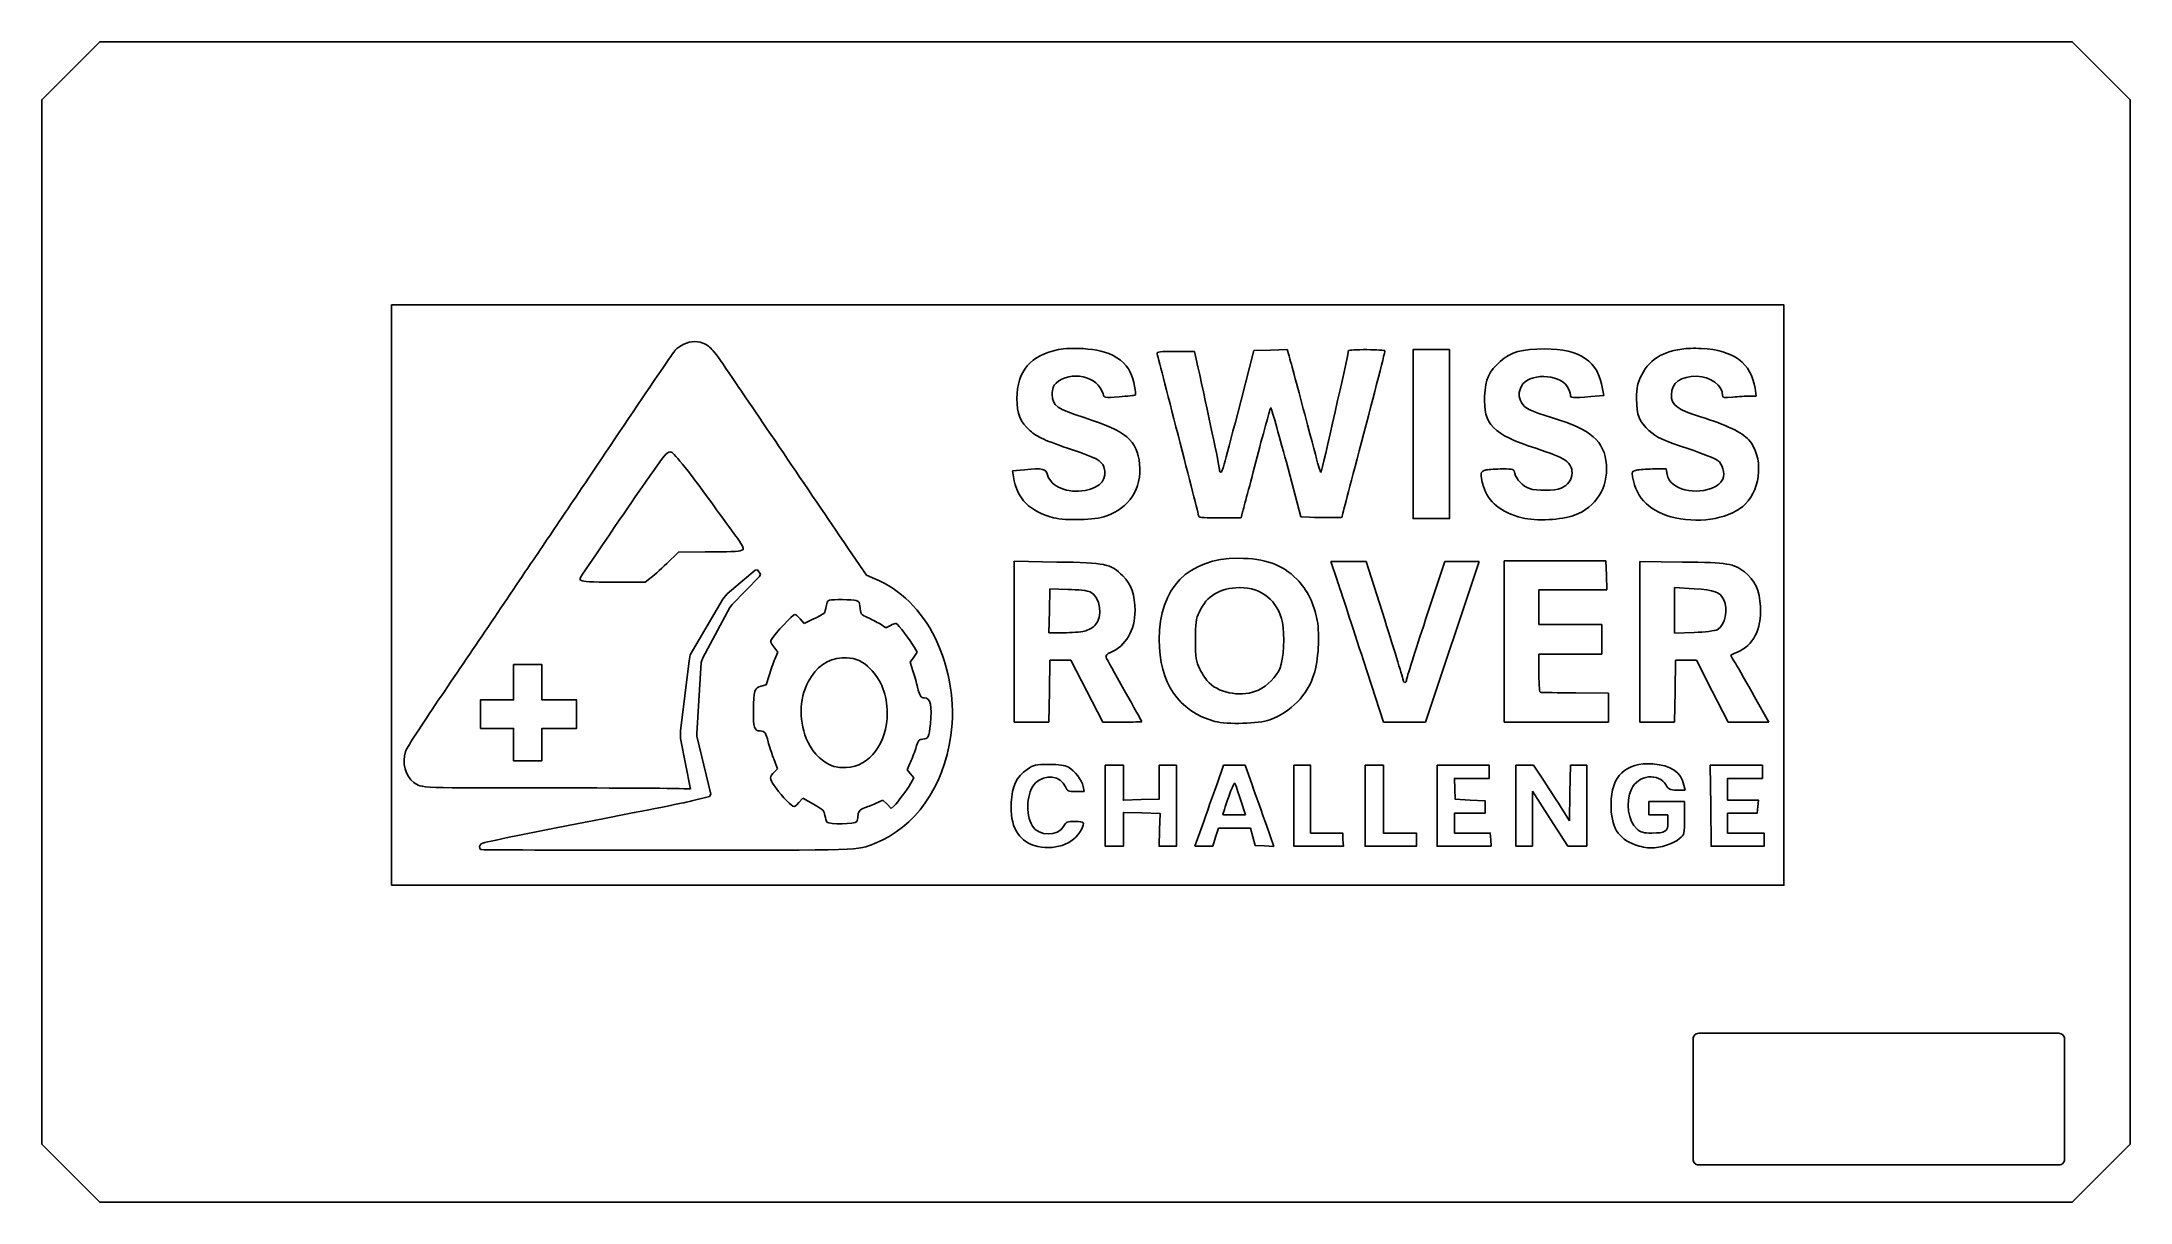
# Model space of a CAD drawing. Header units: millimetres. Extents: x 0 to 1800, y 0 to 1000.
import ezdxf

# ---------------------------------------------------------------- set-up
doc = ezdxf.new("R2010")
doc.units = ezdxf.units.MM
doc.layers.get('0').update_dxf_attribs({"linetype": 'CONTINUOUS'})

msp = doc.modelspace()

# ---------------------------------------------------------------- linework, layer by layer
for p, q in [((993.4, 733.2), (977, 733.2)), ((996.4, 720), (993.4, 733.2)), ((1044.6, 733.9), (1033.6, 691.1)), ((1058.9, 734.3), (1044.6, 733.9)), ((1073.3, 734.8), (1058.9, 734.3)), ((1074.8, 730.1), (1073.3, 734.8)), ((1335.2, 694.2), (1346.2, 695.1)), ((1346.2, 695.1), (1345.2, 701)), ((1471.9, 694.7), (1477.6, 694.7)), ((1477.6, 694.7), (1476.6, 701.4)), ((847, 631.2), (836.6, 630.3)), ((836.6, 630.3), (837.5, 625)), ((1072.7, 637.6), (1085.3, 590.6)), ((1399.9, 631.9), (1390.4, 631.9)), ((1400.8, 627), (1399.9, 631.9)), ((1033.6, 589.9), (1035, 594.9)), ((1015.7, 589.7), (1033.6, 589.9)), ((1085.3, 590.6), (1092.6, 590.3)), ((548.7, 560.3), (538.6, 550.4)), ((571.7, 560.4), (548.7, 560.3)), ((710.7, 540.4), (695.6, 562.6)), ((590.8, 524.3), (614.9, 544.8)), ((614.9, 544.8), (617, 544.9)), ((617, 544.9), (619.5, 541.1)), ((619.5, 541.1), (618.7, 539.1)), ((718.1, 537.3), (710.7, 540.4)), ((874.9, 551.7), (838.1, 552.3)), ((838.1, 552.3), (838.1, 413.7)), ((1141.5, 552.1), (1111.1, 552.1)), ((1111.1, 552.1), (1116.4, 536)), ((1157.5, 501.8), (1141.5, 552.1)), ((1192.7, 413.7), (1238.8, 552.1)), ((1209.2, 552.1), (1192.7, 502.1)), ((1238.8, 552.1), (1209.2, 552.1)), ((1304.3, 552.8), (1260.4, 552.8)), ((1260.4, 552.8), (1260.4, 413.7)), ((1348.1, 552.8), (1304.3, 552.8)), ((1348.6, 540.3), (1348.1, 552.8)), ((1349, 527.8), (1348.6, 540.3)), ((1414.1, 551.7), (1377.4, 552.2)), ((1377.4, 552.2), (1377.4, 413.7)), ((520, 534.4), (493.4, 534.4)), ((524.2, 537.4), (520, 534.4)), ((587.1, 519.6), (590.8, 524.3)), ((618.7, 539.1), (594.9, 515)), ((868.4, 509.6), (868.8, 528.5)), ((868.8, 528.5), (884.4, 528.1)), ((1290.4, 497.8), (1290.4, 527.8)), ((1290.4, 527.8), (1349, 527.8)), ((1407.3, 490.4), (1407.3, 529.6)), ((1407.3, 529.6), (1424.1, 528.6)), ((558.9, 471.6), (587.1, 519.6)), ((592.9, 512.5), (569.7, 469.2)), ((594.9, 515), (592.9, 512.5)), ((868, 490.7), (868.4, 509.6)), ((653.6, 502.7), (657.1, 498.7)), ((657.1, 498.7), (653.6, 502.7)), ((657.1, 498.7), (665.2, 502.6)), ((665.2, 502.6), (657.1, 498.7)), ((722.5, 498.3), (727.6, 495)), ((727.6, 495), (722.5, 498.3)), ((727.6, 495), (731.5, 497)), ((731.5, 497), (727.6, 495)), ((880.5, 490.7), (868, 490.7)), ((1344.6, 497.8), (1290.4, 497.8)), ((1344.6, 472.2), (1344.6, 497.8)), ((1424.1, 491), (1407.3, 490.4)), ((558, 466.4), (558.9, 471.6)), ((569.7, 469.2), (568.2, 465)), ((634.3, 474.1), (631, 478.5)), ((631, 478.5), (634.3, 474.1)), ((631.8, 468.1), (634.3, 474.1)), ((634.3, 474.1), (631.8, 468.1)), ((751.5, 469.6), (748.4, 465.3)), ((748.4, 465.3), (751.5, 469.6)), ((754.5, 473.9), (751.5, 469.6)), ((751.5, 469.6), (754.5, 473.9)), ((752.1, 478.1), (754.5, 473.9)), ((754.5, 473.9), (752.1, 478.1)), ((1290.4, 455.8), (1290.4, 472.2)), ((1290.4, 472.2), (1344.6, 472.2)), ((550.5, 406.2), (558, 466.4)), ((568.2, 465), (564.5, 404)), ((624.2, 445.8), (626.8, 453.9)), ((626.8, 453.9), (624.2, 445.8)), ((748.4, 465.3), (750.8, 457.9)), ((750.8, 457.9), (748.4, 465.3)), ((868.4, 440.4), (868.8, 467.2)), ((868.8, 467.2), (886.9, 467.2)), ((886.9, 467.2), (900.7, 440.4)), ((1139.1, 466.8), (1156.5, 413.7)), ((1407.7, 440.4), (1408.1, 467.2)), ((1408.1, 467.2), (1426.1, 467.2)), ((1426.1, 467.2), (1439.8, 440.4)), ((620, 444.7), (624.2, 445.8)), ((624.2, 445.8), (620, 444.7)), ((868, 413.7), (868.4, 440.4)), ((900.7, 440.4), (914.5, 413.7)), ((1350.3, 438.7), (1322.1, 438.9)), ((1350.3, 413.7), (1350.3, 438.7)), ((1407.3, 413.7), (1407.7, 440.4)), ((1439.8, 440.4), (1453.5, 413.7)), ((1488.5, 413.7), (1476.3, 435.4)), ((550.6, 399.6), (550.5, 406.2)), ((559.1, 356), (550.6, 399.6)), ((564.5, 404), (564.6, 401.5)), ((564.6, 401.5), (576.7, 351.6)), ((838.1, 413.7), (868, 413.7)), ((914.5, 413.7), (931.2, 413.7)), ((1156.5, 413.7), (1192.7, 413.7)), ((1260.4, 413.7), (1350.3, 413.7)), ((1377.4, 413.7), (1407.3, 413.7)), ((1453.5, 413.7), (1488.5, 413.7)), ((634.1, 373.4), (630.9, 382)), ((630.9, 382), (634.1, 373.4)), ((748.3, 378), (745.9, 372.7)), ((745.9, 372.7), (748.3, 378)), ((631.4, 370.8), (634.1, 373.4)), ((634.1, 373.4), (631.4, 370.8)), ((745.9, 372.7), (748.8, 369.2)), ((748.8, 369.2), (745.9, 372.7)), ((748.8, 369.2), (751.6, 365.6)), ((751.6, 365.6), (748.8, 369.2)), ((751.6, 365.6), (749, 361.1)), ((749, 361.1), (751.6, 365.6)), ((977.9, 306.7), (977.9, 376.6)), ((1018.6, 376.6), (1012.7, 359.8)), ((1037.1, 376.6), (1018.6, 376.6)), ((1043.1, 359.8), (1037.1, 376.6)), ((1278.1, 376.6), (1270.4, 376.6)), ((1270.4, 376.6), (1270.4, 306.7)), ((1285.8, 376.6), (1278.1, 376.6)), ((1295, 362.7), (1285.8, 376.6)), ((1317.5, 376.6), (1317.1, 352.7)), ((1331.7, 376.6), (1317.5, 376.6)), ((1331.7, 306.7), (1331.7, 376.6)), ((1388.6, 377.7), (1388.6, 377.7)), ((575.4, 349.5), (560.3, 345.8)), ((560.3, 345.8), (560.3, 345.9)), ((576.7, 351.6), (575.4, 349.5)), ((656, 348.3), (652.6, 344.4)), ((652.6, 344.4), (656, 348.3)), ((665.1, 343), (656, 348.3)), ((656, 348.3), (665.1, 343)), ((724.9, 346.5), (718.7, 343.7)), ((718.7, 343.7), (724.9, 346.5)), ((728.6, 342.9), (724.9, 346.5)), ((724.9, 346.5), (728.6, 342.9)), ((732.2, 339.4), (728.6, 342.9)), ((728.6, 342.9), (732.2, 339.4)), ((891.3, 353.8), (898.4, 353.8)), ((898.4, 353.8), (897.5, 358.3)), ((1033.4, 346.3), (1037.5, 333.8)), ((1284.7, 306.7), (1284.7, 354.2)), ((1284.7, 354.2), (1300, 330.5)), ((1317.1, 352.7), (1316.8, 328.8)), ((1415.9, 345.2), (1385.2, 345.2)), ((1385.2, 345.2), (1385.2, 339.5)), ((1409.3, 355.2), (1416.3, 355.2)), ((1416.3, 355.2), (1415.4, 359.5)), ((1415.9, 331.1), (1415.9, 345.2)), ((734.7, 341.7), (732.2, 339.4)), ((732.2, 339.4), (734.7, 341.7)), ((1000.3, 324.9), (993.8, 306.7)), ((1037.5, 333.8), (1027.7, 333.8)), ((1062, 306.5), (1055.5, 324.8)), ((1300, 330.5), (1315.3, 306.7)), ((1316.8, 328.8), (1310.4, 338.8)), ((1385.2, 339.5), (1385.2, 333.8)), ((1385.2, 333.8), (1393.4, 333.8)), ((1393.4, 333.8), (1401.6, 333.8)), ((1401.6, 333.8), (1401.6, 327.4)), ((993.8, 306.7), (1009.2, 306.7)), ((1009.2, 306.7), (1011.6, 314.5)), ((1011.6, 314.5), (1014.1, 322.4)), ((1014.1, 322.4), (1041.7, 322.4)), ((1041.7, 322.4), (1043.7, 314.9)), ((1043.7, 314.9), (1045.7, 307.4)), ((1045.7, 307.4), (1053.9, 307)), ((1053.9, 307), (1062, 306.5)), ((1270.4, 306.7), (1284.7, 306.7)), ((1315.3, 306.7), (1323.5, 306.7)), ((1323.5, 306.7), (1331.7, 306.7))]:
    msp.add_line(p, q)
for points in [[(0, 50), (50, 0), (1750, 0), (1800, 50), (1800, 950), (1750, 1000), (50, 1000), (0, 950)], [(301.5, 773.2), (1501.5, 773.2), (1501.5, 273.2), (301.5, 273.2)], [(1213.3, 734.7), (1181.9, 734.7), (1181.9, 589.1), (1213.3, 589.1)], [(378.1, 408.3), (378.1, 432.8), (406.6, 432.8), (406.6, 463.3), (431, 463.3), (431, 432.8), (461, 432.8), (461, 408.3), (431, 408.3), (431, 380.4), (406.6, 380.4), (406.6, 408.3)], [(970.4, 376.6), (963, 376.6), (963, 347.3), (947.6, 346.9), (932.3, 346.5), (932.3, 376.6), (916.6, 376.6), (916.6, 306.7), (932.3, 306.7), (932.3, 321.3), (932.3, 335.9), (948.1, 335.5), (963.9, 335), (963.4, 320.9), (963, 306.7), (977.9, 306.7), (977.9, 376.6)], [(1086.4, 376.6), (1079.2, 376.6), (1079.2, 306.7), (1121.8, 306.7), (1121.5, 312.4), (1121.3, 318.1), (1107.4, 318.1), (1093.5, 318.1), (1093.5, 376.6)], [(1148.4, 376.6), (1140.6, 376.6), (1140.6, 306.7), (1184.8, 306.7), (1184.8, 318.1), (1156.3, 318.1), (1156.3, 376.6)], [(1225.1, 376.6), (1202.6, 376.6), (1202.6, 306.7), (1249.1, 306.7), (1248.8, 312.4), (1248.4, 318.1), (1217.6, 318.1), (1217.6, 335.2), (1230.8, 335.2), (1244, 335.2), (1244, 345.9), (1231.2, 346.6), (1218.3, 347.3), (1217.9, 356.3), (1217.5, 365.2), (1247.6, 365.2), (1247.6, 376.6)], [(1460.5, 376.6), (1438, 376.6), (1438.4, 341.6), (1438.8, 306.7), (1484.4, 306.7), (1484.4, 318.1), (1453, 318.1), (1453, 335.2), (1478.4, 335.2), (1478.9, 340.9), (1479.5, 346.6), (1453, 346.6), (1453, 365.2), (1483, 365.2), (1483, 376.6)]]:
    msp.add_lwpolyline(points, close=True)
msp.add_lwpolyline([(1738.5, 32.1, 0.414214), (1743.3, 36.9), (1743.3, 140.8, 0.414214), (1738.5, 145.6), (1428.1, 145.6, 0.414214), (1423.3, 140.8), (1423.3, 36.9, 0.414214), (1428.1, 32.1)], format="xyb", close=True)
for points in [[(553.3, 739.3), (550.7, 738.1), (547.4, 735.8), (546, 734.3)], [(562.8, 741.6), (559.7, 741.6), (556.5, 740.9), (553.3, 739.3)], [(572, 739.3), (568.9, 740.8), (565.9, 741.6), (562.8, 741.6)], [(599.1, 704.7), (579.2, 734.1), (577.2, 736.6), (572, 739.3)], [(546, 734.3), (544.7, 732.8), (526.6, 706.3), (505.8, 675.4)], [(876.4, 734.7), (852.2, 730), (840.5, 716.2), (840.5, 692.6)], [(885.6, 735.7), (882.2, 735.6), (879.1, 735.2), (876.4, 734.7)], [(916, 732.6), (908, 735), (895.7, 736.2), (885.6, 735.7)], [(938.1, 715.4), (934.8, 722.8), (926.3, 729.5), (916, 732.6)], [(977, 733.2), (964.4, 733.2), (960.7, 732.8), (961.2, 731.4)], [(961.2, 731.4), (961.5, 730.5), (969.7, 698.9), (979.3, 661.2)], [(1015, 631.6), (1015, 633.9), (1004.7, 682.9), (996.4, 720)], [(1088.5, 679), (1081.8, 704.5), (1075.6, 727.5), (1074.8, 730.1)], [(1126.3, 733.9), (1126.3, 732.1), (1103.3, 629.8), (1102.7, 629.3)], [(1142, 734.7), (1133.4, 734.7), (1126.3, 734.3), (1126.3, 733.9)], [(1135.5, 647.6), (1145.9, 687.1), (1157.7, 732.7), (1157.7, 733.7)], [(1157.7, 733.7), (1157.7, 734.2), (1150.6, 734.7), (1142, 734.7)], [(1257, 724.5), (1247.3, 716), (1244.3, 709.3), (1243.6, 694.7)], [(1295.4, 735.3), (1275.7, 735.4), (1266.3, 732.7), (1257, 724.5)], [(1345.2, 701), (1341.5, 724.6), (1325.9, 735.3), (1295.4, 735.3)], [(1420.9, 735.8), (1400.3, 735), (1386.1, 727.4), (1379, 713.1)], [(1430.2, 735.7), (1427, 735.9), (1423.9, 735.9), (1420.9, 735.8)], [(1476.6, 701.4), (1473.3, 723.1), (1458.3, 734.3), (1430.2, 735.7)], [(646.3, 635.2), (627.5, 662.9), (606.2, 694.2), (599.1, 704.7)], [(870.9, 696), (870.9, 701.2), (871.7, 703.5), (874.2, 705.8)], [(874.2, 705.8), (886.4, 717.3), (910.8, 711.7), (914.7, 696.5)], [(942.4, 695.6), (943.8, 696.4), (941.2, 708.5), (938.1, 715.4)], [(1275.3, 689.1), (1272.7, 694.2), (1272.7, 698.1), (1275.3, 703.1)], [(1275.3, 703.1), (1281.2, 714.5), (1307.7, 714.3), (1314.7, 702.8)], [(1314.7, 702.8), (1316.2, 700.3), (1317.5, 697.2), (1317.5, 695.8)], [(1379, 713.1), (1375.1, 705.3), (1374.5, 702.8), (1374.5, 692.3)], [(1404.5, 695.8), (1404.5, 706.1), (1412.5, 711.9), (1426.6, 711.8)], [(1426.6, 711.8), (1438, 711.7), (1448.7, 703.8), (1448.7, 695.3)], [(840.5, 692.6), (840.5, 679.3), (843.3, 672.3), (851.8, 664.8)], [(898.4, 676.1), (875, 683.5), (870.9, 686.4), (870.9, 696)], [(914.7, 696.5), (915.5, 693.1), (915.6, 693.1), (928.5, 694.1)], [(928.5, 694.1), (935.7, 694.6), (942, 695.3), (942.4, 695.6)], [(1033.6, 691.1), (1019, 634.6), (1017.5, 629.1), (1016.2, 629.1)], [(1047.5, 642.3), (1053.6, 665.6), (1058.9, 684.7), (1059.3, 684.7)], [(1059.3, 684.7), (1059.6, 684.7), (1065.7, 663.5), (1072.7, 637.6)], [(1243.6, 694.7), (1242.3, 670.2), (1250.7, 661.7), (1287.6, 649.7)], [(1302.2, 675.9), (1283.3, 681.6), (1277.9, 684.2), (1275.3, 689.1)], [(1317.5, 695.8), (1317.5, 692.9), (1318.8, 692.8), (1335.2, 694.2)], [(1374.5, 692.3), (1374.5, 678.5), (1377, 672.2), (1385.2, 665)], [(1429.6, 676.9), (1409.5, 683.1), (1404.5, 686.8), (1404.5, 695.8)], [(1448.7, 695.3), (1448.7, 693.2), (1449.8, 693), (1457.5, 693.8)], [(1457.5, 693.8), (1462.3, 694.3), (1468.8, 694.7), (1471.9, 694.7)], [(505.8, 675.4), (485.1, 644.6), (462, 610.3), (454.5, 599.2)], [(946.2, 636.1), (944.3, 656.5), (934.5, 664.7), (898.4, 676.1)], [(1102.7, 629.3), (1101.9, 628.4), (1102.1, 627.7), (1088.5, 679)], [(1348.5, 635.4), (1346.9, 656), (1335.4, 666), (1302.2, 675.9)], [(1471.3, 656.9), (1465.8, 663.3), (1451.4, 670.1), (1429.6, 676.9)], [(851.8, 664.8), (858.2, 659.2), (864.7, 656.3), (888.4, 648.3)], [(888.4, 648.3), (909, 641.5), (913.2, 639.1), (915.3, 633.7)], [(979.3, 661.2), (988.9, 623.5), (997, 592), (997.2, 591.1)], [(1287.6, 649.7), (1313.5, 641.3), (1318.9, 637.6), (1318.9, 628.4)], [(1385.2, 665), (1392.2, 658.8), (1395.5, 657.3), (1419.6, 649.2)], [(1419.6, 649.2), (1431.3, 645.2), (1442.4, 640.8), (1444.4, 639.3)], [(1468.4, 601.8), (1482.2, 615.6), (1483.7, 642.9), (1471.3, 656.9)], [(526.6, 629.4), (536.5, 643.6), (538.9, 646.5), (541.5, 646.5)], [(541.5, 646.5), (541.8, 646.5), (542.2, 646.4), (542.6, 646.3)], [(542.6, 646.3), (545.1, 645.7), (558.7, 628.4), (581.6, 596.8)], [(695.6, 562.6), (687.3, 574.8), (665.1, 607.5), (646.3, 635.2)], [(866.9, 626.7), (865.6, 632.1), (862.8, 632.7), (847, 631.2)], [(915.3, 633.7), (919.1, 623.8), (912.9, 615.9), (899.2, 613.4)], [(917.2, 591.2), (937.5, 598.4), (948.1, 614.9), (946.2, 636.1)], [(1016.2, 629.1), (1015.5, 629.1), (1015, 630.2), (1015, 631.6)], [(1035, 594.9), (1035.8, 597.6), (1041.4, 618.9), (1047.5, 642.3)], [(1120.6, 590.3), (1120.6, 590.7), (1125.2, 608.5), (1135.5, 647.6)], [(1244.9, 631.1), (1239.7, 630), (1239.3, 627.7), (1242.5, 616.9)], [(1259, 631.9), (1253.7, 631.9), (1247.3, 631.5), (1244.9, 631.1)], [(1269.6, 627.9), (1268.8, 631.9), (1268.5, 631.9), (1259, 631.9)], [(1321, 592), (1339.5, 599), (1350.1, 615.7), (1348.5, 635.4)], [(1375.6, 631), (1370.3, 630.1), (1370.2, 630), (1371.1, 625)], [(1390.4, 631.9), (1385.2, 631.9), (1378.5, 631.5), (1375.6, 631)], [(1444.4, 639.3), (1448.7, 636.1), (1450.9, 628.3), (1448.8, 623)], [(477.4, 557.9), (510.4, 606.3), (517.5, 616.5), (526.6, 629.4)], [(837.5, 625), (840.7, 606.1), (851.5, 595.1), (872, 589.9)], [(899.2, 613.4), (884.3, 610.5), (869.5, 616.7), (866.9, 626.7)], [(1242.5, 616.9), (1246.6, 603.4), (1257.5, 594.5), (1275.8, 589.8)], [(1282.3, 614.9), (1276.5, 617.1), (1270.7, 623.1), (1269.6, 627.9)], [(1309.5, 615.4), (1303.9, 613), (1288, 612.8), (1282.3, 614.9)], [(1318.9, 628.4), (1318.9, 622.7), (1315.4, 617.9), (1309.5, 615.4)], [(1371.1, 625), (1374.5, 606.1), (1386.6, 594.5), (1407.9, 589.8)], [(1442, 616.5), (1425.8, 608.4), (1403.2, 614.2), (1400.8, 627)], [(1448.8, 623), (1448, 620.9), (1445.1, 618.1), (1442, 616.5)], [(454.5, 599.2), (447, 588.1), (433.2, 567.6), (423.7, 553.6)], [(581.6, 596.8), (588.6, 587), (596.7, 575.9), (599.5, 572.1)], [(1407.9, 589.8), (1431.4, 584.7), (1456.2, 589.6), (1468.4, 601.8)], [(872, 589.9), (882.9, 587.1), (907.6, 587.9), (917.2, 591.2)], [(997.2, 591.1), (997.5, 590), (1003.3, 589.5), (1015.7, 589.7)], [(1092.6, 590.3), (1103.9, 589.8), (1120.6, 589.8), (1120.6, 590.3)], [(1275.8, 589.8), (1287.8, 586.8), (1310.1, 587.9), (1321, 592)], [(603.5, 561.8), (600.3, 560.7), (592.7, 560.4), (571.7, 560.4)], [(599.5, 572.1), (604.7, 565.2), (605.7, 562.5), (603.5, 561.8)], [(423.7, 553.6), (398.4, 516.1), (366.6, 469.1), (339.2, 428.7)], [(465.1, 535.7), (463, 537.3), (461.8, 535.1), (477.4, 557.9)], [(538.6, 550.4), (533, 544.9), (526.5, 539.1), (524.2, 537.4)], [(931.7, 539.8), (921.4, 550.2), (917, 551.1), (874.9, 551.7)], [(1031.4, 554.9), (988.1, 555), (963, 529.3), (963.1, 485)], [(1081.7, 536.9), (1068.8, 549.8), (1054.7, 554.8), (1031.4, 554.9)], [(1467.6, 543.1), (1457.7, 550.5), (1454, 551.1), (1414.1, 551.7)], [(1481.3, 513.3), (1480.7, 527), (1476.3, 536.5), (1467.6, 543.1)], [(493.4, 534.4), (472.7, 534.4), (466.5, 534.7), (465.1, 535.7)], [(769.9, 486.3), (758.5, 509.8), (739.7, 528.3), (718.1, 537.3)], [(884.4, 528.1), (892.9, 527.9), (901.6, 526.9), (903.6, 526)], [(903.6, 526), (912.6, 521.7), (915, 504.2), (907.7, 496.9)], [(942.3, 509.8), (942.3, 523.1), (938.9, 532.7), (931.7, 539.8)], [(997.7, 508.7), (1003.9, 522.6), (1015.4, 529.5), (1032.4, 529.6)], [(1032.4, 529.6), (1051.4, 529.7), (1065.4, 518.3), (1069.3, 499.6)], [(1099.3, 501.4), (1096.8, 515.5), (1090.7, 527.9), (1081.7, 536.9)], [(1116.4, 536), (1119.4, 527.2), (1129.6, 496), (1139.1, 466.8)], [(1424.1, 528.6), (1442, 527.6), (1446.2, 526), (1449.8, 519.1)], [(629.4, 485.7), (631.6, 489.5), (647.7, 506.6), (649.1, 506.6)], [(649.1, 506.6), (647.7, 506.6), (631.6, 489.5), (629.4, 485.7)], [(649.1, 506.6), (649.7, 506.6), (651.8, 504.9), (653.6, 502.7)], [(653.6, 502.7), (651.8, 504.9), (649.7, 506.6), (649.1, 506.6)], [(665.2, 502.6), (669.7, 504.7), (673.8, 507), (674.4, 507.7)], [(674.4, 507.7), (673.8, 507), (669.7, 504.7), (665.2, 502.6)], [(674.4, 507.7), (674.9, 508.4), (675.7, 511), (676.1, 513.5)], [(676.1, 513.5), (675.7, 511), (674.9, 508.4), (674.4, 507.7)], [(676.1, 513.5), (676.6, 517), (677.2, 518.2), (678.8, 518.7)], [(678.8, 518.7), (677.2, 518.2), (676.6, 517), (676.1, 513.5)], [(678.8, 518.7), (680.3, 519.2), (685.2, 519.4), (690.2, 519.3)], [(690.2, 519.3), (685.2, 519.4), (680.3, 519.2), (678.8, 518.7)], [(690.2, 519.3), (695.2, 519.2), (700.3, 518.9), (702, 518.4)], [(702, 518.4), (700.3, 518.9), (695.2, 519.2), (690.2, 519.3)], [(702, 518.4), (704.5, 517.6), (704.9, 517), (705.2, 513.8)], [(705.2, 513.8), (704.9, 517), (704.5, 517.6), (702, 518.4)], [(705.2, 513.8), (705.6, 506.7), (706, 506.2), (711.8, 503.8)], [(711.8, 503.8), (706, 506.2), (705.6, 506.7), (705.2, 513.8)], [(921.1, 473.7), (934.1, 479.1), (942.3, 493), (942.3, 509.8)], [(994.3, 484.3), (994.3, 499.1), (994.8, 502.4), (997.7, 508.7)], [(1449.8, 519.1), (1453.9, 511.1), (1450.8, 497), (1444.1, 493.3)], [(1461.4, 474.1), (1475.2, 479.6), (1482.2, 493.5), (1481.3, 513.3)], [(711.8, 503.8), (714.9, 502.5), (719.7, 500), (722.5, 498.3)], [(722.5, 498.3), (719.7, 500), (714.9, 502.5), (711.8, 503.8)], [(731.5, 497), (733.6, 498.1), (735.9, 498.9), (736.5, 498.6)], [(736.5, 498.6), (735.9, 498.9), (733.6, 498.1), (731.5, 497)], [(736.5, 498.6), (737.9, 498.1), (748.7, 483.8), (752.1, 478.1)], [(752.1, 478.1), (748.7, 483.8), (737.9, 498.1), (736.5, 498.6)], [(783.5, 402.1), (787.5, 430), (782.6, 460), (769.9, 486.3)], [(898.6, 492.1), (895.6, 491.4), (887.4, 490.8), (880.5, 490.7)], [(907.7, 496.9), (905.8, 495), (901.7, 492.8), (898.6, 492.1)], [(1069.3, 499.6), (1071.5, 489.3), (1070.3, 467.5), (1067.3, 460.4)], [(1096.5, 454.8), (1100.3, 466.7), (1101.6, 488.4), (1099.3, 501.4)], [(1173.4, 449.7), (1173.4, 450.7), (1166.2, 474.1), (1157.5, 501.8)], [(1192.7, 502.1), (1183.7, 474.6), (1176.2, 451.2), (1176.2, 450)], [(1444.1, 493.3), (1442.3, 492.4), (1433.4, 491.3), (1424.1, 491)], [(626.8, 453.9), (628.2, 458.4), (630.4, 464.7), (631.8, 468.1)], [(631.8, 468.1), (630.4, 464.7), (628.2, 458.4), (626.8, 453.9)], [(631, 478.5), (627.7, 482.8), (627.7, 482.8), (629.4, 485.7)], [(629.4, 485.7), (627.7, 482.8), (627.7, 482.8), (631, 478.5)], [(660.5, 448.4), (667.6, 461.6), (677.1, 468.3), (689.9, 469)], [(689.9, 469), (691.2, 469.1), (692.4, 469.1), (693.6, 469.1)], [(693.6, 469.1), (701.8, 468.8), (707.7, 466.1), (714, 459.7)], [(917.3, 469.6), (916.7, 471.1), (918, 472.4), (921.1, 473.7)], [(933, 441.2), (924.8, 455.7), (917.7, 468.5), (917.3, 469.6)], [(963.1, 485), (963.3, 447.1), (979.5, 423.2), (1011.1, 414.4)], [(998.2, 459.3), (994.7, 466.5), (994.3, 468.6), (994.3, 484.3)], [(1455.8, 471.3), (1455.8, 471.6), (1458.4, 472.9), (1461.4, 474.1)], [(1460, 464), (1457.7, 467.7), (1455.8, 471), (1455.8, 471.3)], [(714, 459.7), (723.7, 449.9), (728.6, 437.2), (728.7, 421.7)], [(750.8, 457.9), (752.1, 453.8), (754, 447.5), (754.8, 443.8)], [(754.8, 443.8), (754, 447.5), (752.1, 453.8), (750.8, 457.9)], [(1006.2, 447.5), (1003.9, 449.6), (1000.3, 454.9), (998.2, 459.3)], [(1067.3, 460.4), (1063.8, 452.4), (1056.5, 445), (1048.6, 441.3)], [(1058.5, 415.7), (1076.4, 422.1), (1090.8, 437), (1096.5, 454.8)], [(1176.2, 450), (1176.2, 448.9), (1175.6, 447.9), (1174.8, 447.9)], [(1292.1, 439.3), (1290.8, 439.3), (1290.4, 443.6), (1290.4, 455.8)], [(1476.3, 435.4), (1469.6, 447.4), (1462.2, 460.2), (1460, 464)], [(613.4, 424.1), (613.4, 440.8), (614.2, 443.4), (620, 444.7)], [(620, 444.7), (614.2, 443.4), (613.4, 440.8), (613.4, 424.1)], [(660.3, 396.6), (652.5, 412.8), (652.5, 433.4), (660.5, 448.4)], [(754.8, 443.8), (756.7, 436), (757.6, 434.7), (760.6, 434.7)], [(760.6, 434.7), (757.6, 434.7), (756.7, 436), (754.8, 443.8)], [(760.6, 434.7), (765.9, 434.7), (767.6, 427.6), (765.9, 412.3)], [(765.9, 412.3), (767.6, 427.6), (765.9, 434.7), (760.6, 434.7)], [(948, 414.2), (948, 414.5), (941.2, 426.6), (933, 441.2)], [(1048.6, 441.3), (1035.5, 435.2), (1016, 438), (1006.2, 447.5)], [(1174.8, 447.9), (1174, 447.9), (1173.4, 448.7), (1173.4, 449.7)], [(1322.1, 438.9), (1306.6, 439.1), (1293.1, 439.2), (1292.1, 439.3)], [(339.2, 428.7), (324.6, 407.2), (314.4, 391.1), (313.4, 388.3)], [(619.3, 406.1), (614, 406.5), (613.3, 408.7), (613.4, 424.1)], [(613.4, 424.1), (613.3, 408.7), (614, 406.5), (619.3, 406.1)], [(728.7, 421.7), (728.7, 395.7), (713.7, 375.5), (693.4, 374.6)], [(931.2, 413.7), (940.4, 413.7), (948, 413.9), (948, 414.2)], [(1011.1, 414.4), (1021.5, 411.5), (1048.9, 412.3), (1058.5, 415.7)], [(626.1, 396.6), (624, 405), (623.4, 405.7), (619.3, 406.1)], [(619.3, 406.1), (623.4, 405.7), (624, 405), (626.1, 396.6)], [(630.9, 382), (629.1, 386.7), (627, 393.3), (626.1, 396.6)], [(626.1, 396.6), (627, 393.3), (629.1, 386.7), (630.9, 382)], [(682.7, 375.6), (673.6, 378.5), (665.3, 386.3), (660.3, 396.6)], [(717.7, 309.1), (753, 323.1), (777.2, 357.3), (783.5, 402.1)], [(759.3, 399), (755.8, 398.7), (755.7, 398.7), (753.2, 391)], [(753.2, 391), (755.7, 398.7), (755.8, 398.7), (759.3, 399)], [(765.9, 412.3), (764.6, 400.6), (764, 399.4), (759.3, 399)], [(759.3, 399), (764, 399.4), (764.6, 400.6), (765.9, 412.3)], [(313.4, 388.3), (310.3, 378.9), (313.6, 366.8), (320.7, 361.8)], [(753.2, 391), (751.9, 386.8), (749.6, 381), (748.3, 378)], [(748.3, 378), (749.6, 381), (751.9, 386.8), (753.2, 391)], [(320.7, 361.8), (327.7, 356.8), (322.9, 357), (444.1, 357)], [(631.1, 359.1), (627.1, 365.1), (627.1, 366.7), (631.4, 370.8)], [(631.4, 370.8), (627.1, 366.7), (627.1, 365.1), (631.1, 359.1)], [(693.4, 374.6), (689.4, 374.4), (685, 374.8), (682.7, 375.6)], [(749, 361.1), (745.5, 355), (737.8, 344.6), (734.7, 341.7)], [(734.7, 341.7), (737.8, 344.6), (745.5, 355), (749, 361.1)], [(849.3, 373), (840.1, 366.5), (836.3, 358.5), (835.5, 344.4)], [(867.9, 377.3), (856.4, 377.3), (855.1, 377), (849.3, 373)], [(853.8, 324.2), (847.5, 334.5), (848.9, 353.8), (856.4, 361.3)], [(856.4, 361.3), (864.4, 369.2), (878.4, 367.5), (882.3, 358.1)], [(884.8, 374.8), (881.4, 376.6), (876.9, 377.3), (867.9, 377.3)], [(897.5, 358.3), (896.3, 364.1), (890.5, 371.7), (884.8, 374.8)], [(1022.7, 348.8), (1025.3, 356.3), (1027.4, 361), (1028.2, 361.1)], [(1028.2, 361.1), (1028.3, 361.1), (1028.4, 361), (1028.4, 360.9)], [(1028.4, 360.9), (1028.9, 359.7), (1031.1, 353.1), (1033.4, 346.3)], [(1310.4, 338.8), (1307, 344.3), (1300, 355), (1295, 362.7)], [(1388.6, 377.7), (1365.2, 379.4), (1352.6, 367.3), (1352.5, 343.1)], [(1370.1, 356), (1375.7, 368.3), (1393.7, 370.4), (1399.9, 359.5)], [(1415.4, 359.5), (1413.2, 370.3), (1404, 376.6), (1388.6, 377.7)], [(444.1, 357), (508.5, 357), (557.6, 356.6), (558.9, 356.1)], [(560.3, 345.9), (556.1, 344.7), (543.4, 342.2), (503.5, 334.4)], [(558.9, 356.1), (559, 356.1), (559.1, 356), (559.1, 356)], [(647.3, 341.4), (644.3, 343), (635.1, 353.1), (631.1, 359.1)], [(631.1, 359.1), (635.1, 353.1), (644.3, 343), (647.3, 341.4)], [(652.6, 344.4), (649.7, 341), (648.8, 340.6), (647.3, 341.4)], [(647.3, 341.4), (648.8, 340.6), (649.7, 341), (652.6, 344.4)], [(675, 333.3), (674.2, 337.7), (674.1, 337.8), (665.1, 343)], [(665.1, 343), (674.1, 337.8), (674.2, 337.7), (675, 333.3)], [(718.7, 343.7), (715.3, 342.2), (711, 340.4), (709, 339.8)], [(709, 339.8), (711, 340.4), (715.3, 342.2), (718.7, 343.7)], [(835.5, 344.4), (834.5, 324.4), (841.3, 311.8), (855.4, 307.4)], [(882.3, 358.1), (884, 354.1), (884.7, 353.8), (891.3, 353.8)], [(1012.7, 359.8), (1009.4, 350.6), (1003.8, 334.9), (1000.3, 324.9)], [(1017.9, 334.1), (1017.9, 334.3), (1020.1, 340.9), (1022.7, 348.8)], [(1055.5, 324.8), (1051.9, 334.8), (1046.3, 350.6), (1043.1, 359.8)], [(1352.5, 343.1), (1352.4, 323.5), (1358.6, 313.1), (1373.4, 308)], [(1374.7, 321.7), (1367.3, 328), (1365, 344.8), (1370.1, 356)], [(1399.9, 359.5), (1402.1, 355.6), (1403.1, 355.2), (1409.3, 355.2)], [(503.5, 334.4), (400.2, 314.2), (380, 310), (378.7, 308.9)], [(676.7, 327.6), (676.2, 328.2), (675.4, 330.8), (675, 333.3)], [(675, 333.3), (675.4, 330.8), (676.2, 328.2), (676.7, 327.6)], [(702.5, 328.2), (700.9, 325.7), (678.8, 325.1), (676.7, 327.6)], [(676.7, 327.6), (678.8, 325.1), (700.9, 325.7), (702.5, 328.2)], [(703.4, 332.3), (703.4, 330.9), (703, 329), (702.5, 328.2)], [(702.5, 328.2), (703, 329), (703.4, 330.9), (703.4, 332.3)], [(709, 339.8), (705, 338.5), (703.5, 336.4), (703.4, 332.3)], [(703.4, 332.3), (703.5, 336.4), (705, 338.5), (709, 339.8)], [(880.7, 323.9), (875.7, 315.1), (859.2, 315.3), (853.8, 324.2)], [(890.6, 328.1), (883.8, 328.1), (882.8, 327.7), (880.7, 323.9)], [(896, 321.1), (899.2, 327.3), (898.6, 328.1), (890.6, 328.1)], [(1027.7, 333.8), (1022.3, 333.8), (1017.9, 333.9), (1017.9, 334.1)], [(1401.6, 327.4), (1401.6, 319.5), (1399.4, 318.1), (1387.6, 318.1)], [(1411.6, 313.3), (1415.9, 316.9), (1415.9, 317.1), (1415.9, 331.1)], [(378.7, 308.9), (377.3, 307.8), (376.9, 305), (378, 303.9)], [(537, 303.3), (710.9, 303.3), (702.4, 303), (717.7, 309.1)], [(855.4, 307.4), (871.7, 302.3), (889.4, 308.3), (896, 321.1)], [(1373.4, 308), (1377.5, 306.5), (1383.6, 305.3), (1386.8, 305.3)], [(1387.6, 318.1), (1380.5, 318.1), (1378.3, 318.7), (1374.7, 321.7)], [(1386.8, 305.3), (1394.9, 305.2), (1406.4, 308.9), (1411.6, 313.3)], [(378, 303.9), (378.3, 303.6), (449.9, 303.3), (537, 303.3)]]:
    msp.add_open_spline(points, degree=3)
msp.add_point((932.3, 346.5))

doc.saveas('drawing.dxf')
